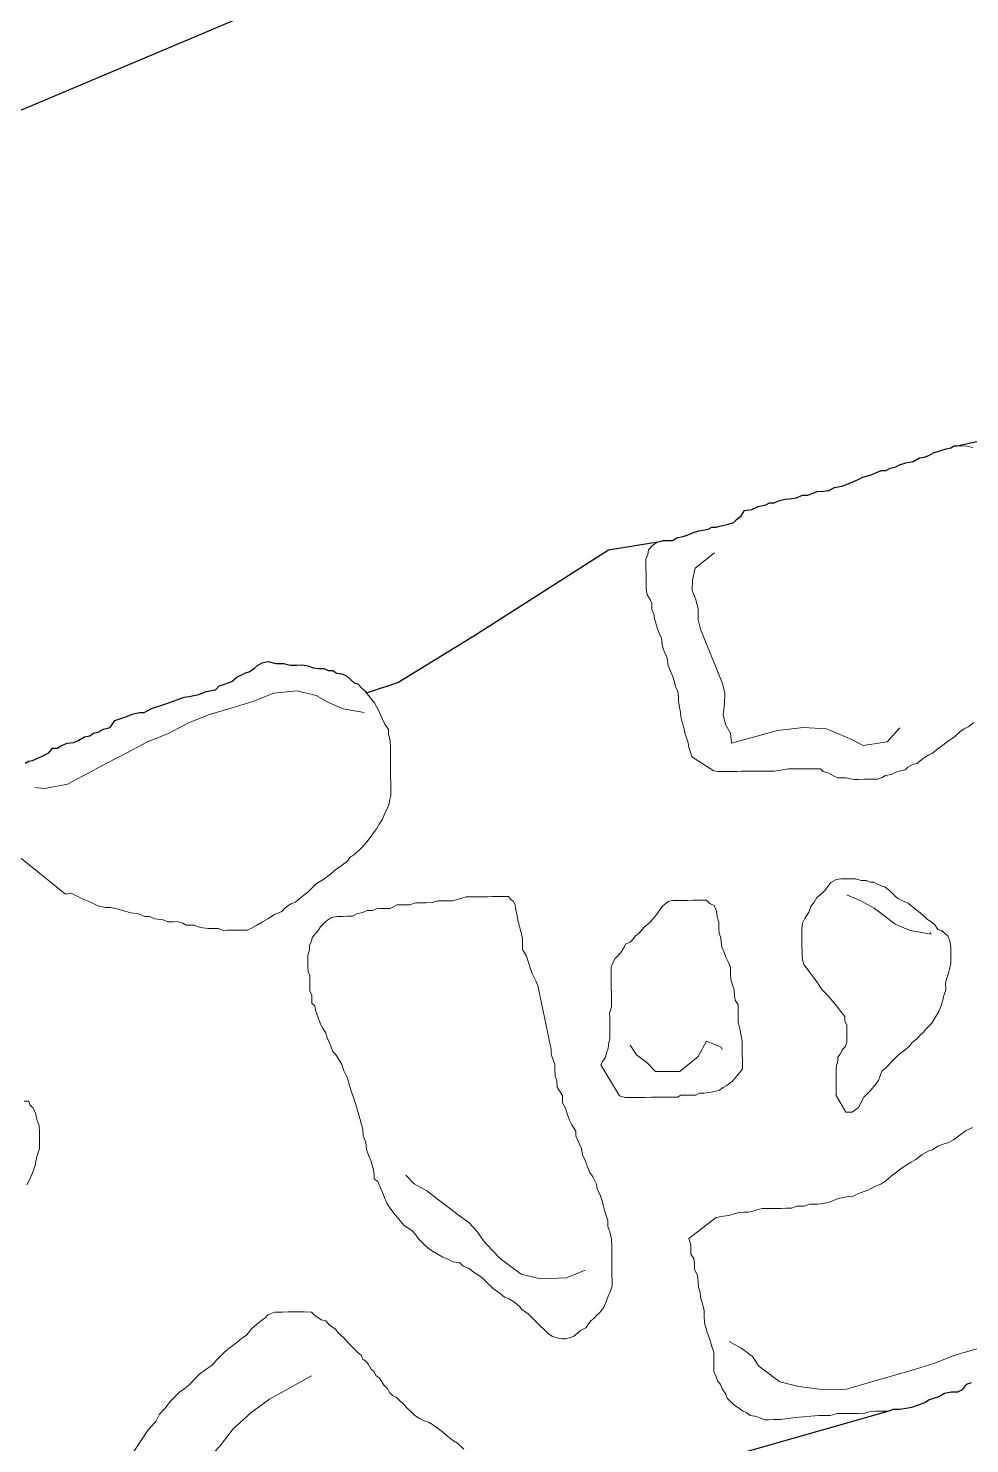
# Model space of a CAD drawing. Header units: millimetres. Extents: x -3113 to 15022, y -19591 to 4665.
# Drawn here: x 618 to 1166, y 1856 to 2680 of the extents above; entities that cross this region are included whole.
import ezdxf

# ---------------------------------------------------------------- set-up
doc = ezdxf.new("R2010")
doc.units = ezdxf.units.MM
doc.header["$XCLIPFRAME"] = 2
for name, color, linetype, lineweight in [('0A-detail', 7, 'Continuous', 18), ('0A-detail-detail', 7, 'Continuous', 13), ('0T-walltop', 7, 'Continuous', 30)]:
    doc.layers.add(name, color=color, linetype=linetype, lineweight=lineweight)
picture_1 = doc.add_image_def('image1.tif', size_in_pixel=(6668, 8809))

msp = doc.modelspace()

# ---------------------------------------------------------------- linework, layer by layer
at = {"layer": '0A-detail'}
for points in [[(1168.59, 2275.97), (1165.21, 2273.43), (1163.02, 2272.31), (1160.44, 2270.59), (1157.17, 2267.46), (1153.49, 2265.23), (1150.31, 2262.6), (1147.63, 2260.77), (1144.45, 2258.25), (1142.36, 2257.23), (1139.18, 2255), (1135.41, 2252.26), (1133.31, 2251.74), (1130.12, 2250.12), (1128.54, 2248.5), (1125.84, 2247.88), (1123.75, 2247.36), (1120.46, 2245.73), (1117.27, 2245.2), (1115.18, 2244.08), (1112.59, 2243.06), (1109.39, 2243.03), (1104.99, 2242.99), (1101.29, 2242.95), (1099.19, 2242.94), (1096.89, 2243.21), (1094.38, 2243.89), (1092.28, 2243.87), (1089.48, 2243.85), (1086.87, 2244.92), (1084.16, 2246.5), (1080.95, 2247.47), (1079.33, 2249.16), (1076.63, 2249.13), (1074.53, 2249.11), (1071.83, 2249.09), (1069.13, 2249.06), (1066.53, 2249.04), (1063.83, 2249.02), (1060.63, 2248.99), (1056.34, 2248.35), (1052.64, 2247.81), (1049.94, 2247.79), (1046.14, 2247.76), (1043.04, 2247.73), (1039.24, 2247.69), (1037.14, 2247.67), (1033.34, 2247.64), (1030.64, 2247.62), (1026.94, 2247.58), (1023.24, 2247.55), (1019.44, 2247.51), (1017.34, 2248), (1004.47, 2255.98), (1003.64, 2258.87), (1002.71, 2261.76), (1002.18, 2264.96), (1000.44, 2269.84), (1000.02, 2272.44), (998.88, 2276.23), (998.15, 2279.42), (997.83, 2282.02), (997.21, 2284.71), (996.67, 2288.41), (996.65, 2291.11), (996.22, 2294.01), (994.99, 2296.99), (993.85, 2301.78), (990.78, 2309.26), (990.04, 2313.55), (988.92, 2316.14), (987.8, 2318.83), (987.27, 2321.53), (986.74, 2325.32), (985.62, 2327.41), (984.49, 2330.6), (983.46, 2333.79), (982.74, 2336.29), (982.31, 2339.18), (981.19, 2341.77), (981.15, 2345.57), (980.14, 2347.66), (978.41, 2350.25), (977.88, 2353.54), (977.86, 2356.24), (977.83, 2358.84), (977.8, 2362.64), (977.77, 2365.84), (977.75, 2368.44), (977.72, 2371.14), (978.8, 2373.85), (979.17, 2376.55), (981.55, 2379.08), (984.04, 2380.8), (987.73, 2381.93), (990.53, 2381.96), (993.13, 2381.98), (995.81, 2383.51), (999.51, 2384.24), (1002.2, 2385.26), (1004.79, 2386.39), (1008.58, 2387.52), (1013.97, 2388.57), (1016.06, 2389.69), (1018.66, 2389.71), (1020.85, 2390.23), (1025.64, 2391.38), (1028.83, 2392.4), (1030.42, 2394.12), (1033.1, 2396.24), (1035.17, 2399.46), (1039.46, 2400), (1043.15, 2401.73), (1047.44, 2402.77), (1049.63, 2403.89), (1052.33, 2403.92), (1054.92, 2405.04), (1058.71, 2406.08), (1061.31, 2406.1), (1065.1, 2406.83), (1068.79, 2408.37), (1071.99, 2408.4), (1077.37, 2410.55), (1081.07, 2410.58), (1084.27, 2411.11), (1087.45, 2412.84), (1091.74, 2413.58), (1095.43, 2415.01), (1098.12, 2416.13), (1100.81, 2417.16), (1104, 2418.79), (1106.09, 2419.41), (1109.28, 2420.43), (1111.97, 2421.56), (1114.66, 2422.68), (1117.36, 2422.71), (1120.15, 2424.13), (1123.14, 2424.86), (1125.33, 2425.98), (1129.02, 2427.11), (1133.32, 2427.85), (1136.9, 2429.98), (1139.69, 2430.41), (1142.38, 2431.43), (1145.07, 2432.96), (1149.36, 2434.4), (1152.55, 2435.23), (1155.14, 2435.85), (1157.23, 2436.97), (1159.43, 2436.99), (1161.53, 2437.01), (1164.54, 2436.74), (1167.94, 2435.97)], [(616.38, 2252.47), (618.47, 2253.49), (620.67, 2254), (623.86, 2255.33), (627.04, 2256.76), (630.23, 2258.39), (632.3, 2261.11), (635, 2261.13), (637.29, 2262.56), (640.88, 2263.99), (644.57, 2264.42), (647.26, 2265.55), (650.95, 2267.68), (654.14, 2268.21), (656.23, 2269.93), (658.92, 2270.45), (662.11, 2272.08), (665.9, 2273.12), (668.56, 2277.14), (672.75, 2278.58), (676.04, 2279.71), (678.63, 2280.83), (682.92, 2281.87), (685.62, 2281.89), (689.9, 2284.13), (698.37, 2286.81), (702.66, 2288.45), (705.85, 2289.58), (709.04, 2290.71), (711.64, 2291.23), (717.53, 2292.28), (721.81, 2294.02), (727.2, 2295.07), (729.28, 2297.29), (732.47, 2298.42), (736.76, 2299.96), (739.93, 2302.69), (742.52, 2303.81), (744.71, 2304.93), (746.81, 2305.45), (749.99, 2307.58), (751.67, 2309.29), (754.46, 2310.72), (757.95, 2311.45), (762.36, 2310.39), (767.06, 2310.43), (770.87, 2309.47), (774.57, 2309.5), (777.77, 2309.53), (780.98, 2308.96), (784.19, 2307.89), (787.39, 2307.42), (790.19, 2307.44), (792.8, 2306.37), (795.5, 2306.39), (797.62, 2304.81), (800.82, 2304.34), (803.53, 2303.26), (805.65, 2301.18), (807.87, 2299.1), (809.97, 2298.52), (812.09, 2296.44), (814.31, 2294.26), (816.34, 2291.68), (819.67, 2287.41), (822.11, 2283.13), (823.95, 2278.85), (825.69, 2275.16), (827.91, 2271.98), (827.94, 2269.28), (828.97, 2265.49), (829.01, 2261.29), (829.04, 2258.09), (829.06, 2255.39), (829.09, 2252.69), (829.12, 2249.49), (829.14, 2247.39), (829.17, 2244.19), (829.19, 2240.99), (829.22, 2238.29), (829.24, 2235.59), (829.26, 2233.49), (828.78, 2231.29), (828.31, 2228.68), (827.23, 2225.97), (825.66, 2222.76), (824.49, 2219.75), (822.51, 2216.83), (820.94, 2214.12), (818.27, 2210.39), (816.1, 2207.67), (813.52, 2204.45), (810.75, 2201.82), (807.67, 2199.1), (805.49, 2197.48), (804.01, 2195.36), (801.13, 2193.14), (797.05, 2190.4), (793.38, 2187.17), (789.6, 2184.43), (785.92, 2182.3), (783.25, 2179.57), (781.17, 2177.45), (778.49, 2175.43), (775.71, 2173.3), (773.72, 2171.49), (771.03, 2170.46), (767.85, 2168.23), (765.77, 2166.11), (761.49, 2164.38), (757.71, 2161.74), (754.52, 2160.11), (751.24, 2158.08), (748.16, 2156.35), (745.57, 2155.23), (741.27, 2155.19), (736.97, 2155.15), (734.27, 2155.13), (731.67, 2155.11), (728.96, 2156.18), (726.76, 2156.16), (723.06, 2156.13), (719.85, 2156.6), (717.15, 2157.07), (715.04, 2158.16), (710.24, 2158.11), (708.13, 2159.19), (704.82, 2160.16), (702.72, 2160.14), (699.52, 2160.11), (696.81, 2161.19), (692.01, 2161.85), (688.79, 2163.22), (686.09, 2163.19), (682.38, 2164.76), (678.07, 2165.32), (673.76, 2166.38), (670.55, 2167.35), (666.34, 2168.41), (663.14, 2168.39), (658.74, 2169.45), (654.52, 2171.51), (650.2, 2173.27), (643.17, 2176.71), (639.97, 2176.18), (613.68, 2197.34)], [(615.96, 2055.65), (618.66, 2055.68), (619.18, 2053.58), (621.1, 2051.7), (622.53, 2048.81), (623.26, 2045.02), (624.69, 2041.33), (624.73, 2037.63), (624.76, 2034.43), (624.79, 2030.63), (624.81, 2027.93), (623.74, 2025.22), (622.77, 2022.01), (622.2, 2018.31), (620.64, 2013.99), (619.07, 2010.28), (617.5, 2007.07)], [(1167.07, 1891.74), (1164.08, 1890.91), (1161.71, 1887.79), (1159.02, 1886.36), (1155.32, 1886.33), (1151.52, 1885.69), (1148.24, 1883.76), (1145.05, 1882.64), (1142.56, 1881.91), (1140.07, 1880.09), (1135.59, 1878.65), (1132.4, 1877.52), (1129.2, 1876.89), (1125.51, 1876.36), (1121.71, 1876.32), (1119.12, 1875.3), (1115.82, 1875.27), (1111.62, 1875.23), (1108.42, 1875.2), (1105.23, 1874.08), (1100.93, 1874.04), (1095.53, 1873.99), (1089.13, 1873.93), (1084.94, 1872.79), (1081.74, 1872.76), (1078.44, 1872.73), (1064.55, 1871.61), (1060.25, 1870.97), (1056.06, 1870.43), (1052.26, 1870.4), (1049.06, 1870.37), (1046.96, 1870.35), (1044.25, 1871.42), (1041.04, 1872.39), (1038.34, 1872.87), (1036.22, 1874.55), (1034.21, 1875.23), (1031.9, 1877.11), (1028.68, 1879.18), (1027.06, 1880.87), (1024.94, 1882.95), (1024.32, 1885.14), (1022.19, 1888.32), (1021.07, 1890.91), (1019.45, 1893), (1018.43, 1895.79), (1017.3, 1898.38), (1017.27, 1902.18), (1017.24, 1905.28), (1017.2, 1909.68), (1016.07, 1912.87), (1015.03, 1917.06), (1013.3, 1921.35), (1011.75, 1926.63), (1011.71, 1930.93), (1011.68, 1934.13), (1010.54, 1938.42), (1009.41, 1941.61), (1009.39, 1944.31), (1008.26, 1947.5), (1008.23, 1950.2), (1007.7, 1954.4), (1006.07, 1957.68), (1006.04, 1960.88), (1005.61, 1964.08), (1003.88, 1966.66), (1003.86, 1968.86), (1003.84, 1972.06), (1002.7, 1975.75), (1018.59, 1988.1), (1022.88, 1988.83), (1026.08, 1989.16), (1029.77, 1990.4), (1031.97, 1991.02), (1034.67, 1991.04), (1037.27, 1991.06), (1039.46, 1991.58), (1041.56, 1992.2), (1045.35, 1993.24), (1048.55, 1993.27), (1051.15, 1993.29), (1053.85, 1993.31), (1056.55, 1993.34), (1059.25, 1993.36), (1062.45, 1993.39), (1065.64, 1994.52), (1069.83, 1994.56), (1073.12, 1995.69), (1077.82, 1995.73), (1081.62, 1996.27), (1084.31, 1996.89), (1087.01, 1997.92), (1089.6, 1999.04), (1092.79, 1999.57), (1095.48, 2000.19), (1098.38, 2000.52), (1102.37, 2002.35), (1107.15, 2004), (1110.93, 2006.13), (1114.42, 2007.46), (1117.3, 2009.39), (1120.48, 2012.12), (1123.66, 2014.35), (1126.83, 2016.98), (1129.52, 2018.6), (1132.21, 2020.23), (1134.89, 2021.85), (1138.57, 2024.58), (1142.35, 2026.72), (1144.44, 2027.34), (1147.62, 2029.47), (1150.81, 2030.59), (1154, 2031.72), (1156.69, 2033.25), (1160.36, 2035.98), (1164.04, 2038.71), (1167.82, 2040.35)], [(658.8, 1820.33), (687.7, 1863.9), (689.38, 1866.01), (692.55, 1869.24), (694.61, 1873.56), (697.79, 1876.79), (700.95, 1881.12), (703.13, 1883.24), (706.3, 1886.46), (708.88, 1888.09), (712.06, 1890.82), (715.23, 1894.05), (717.91, 1896.77), (721.58, 1899.5), (725.36, 1902.14), (727.53, 1904.86), (729.22, 1906.37), (731.7, 1908.8), (734.37, 1911.32), (738.15, 1914.05), (740.24, 1915.67), (741.82, 1917.29), (745, 1919.42), (746.59, 1921.13), (748.17, 1923.25), (751.34, 1925.87), (754.02, 1928.1), (756.11, 1929.72), (757.69, 1931.33), (761.48, 1932.97), (764.08, 1932.99), (766.28, 1933.01), (769.48, 1933.04), (771.58, 1933.06), (774.78, 1933.09), (779.08, 1933.13), (783.08, 1932.86), (785, 1931.08), (788.72, 1928.41), (791.43, 1927.94), (793.65, 1925.46), (796.87, 1923.29), (798.99, 1920.51), (801.61, 1918.33), (804.85, 1914.66), (807.57, 1911.98), (810.2, 1909.21), (811.91, 1907.82), (813.03, 1905.63), (814.84, 1904.25), (816.26, 1902.46), (817.88, 1899.78), (819.5, 1898.19), (820.62, 1896.1), (822.73, 1894.52), (825.47, 1890.24), (827.08, 1888.66), (828.71, 1885.97), (830.32, 1884.39), (832.43, 1883.41), (834.05, 1881.72), (836.77, 1879.15), (838.99, 1876.97), (841.11, 1874.88), (843.23, 1872.8), (845.94, 1871.13), (848.66, 1869.65), (851.16, 1868.98), (853.48, 1867.5), (856.49, 1865.42), (859.41, 1863.25), (862.24, 1860.78), (865.26, 1858.5), (867.98, 1856.63), (871.71, 1853.26)]]:
    msp.add_lwpolyline(points, dxfattribs=at)
for points in [[(1094.04, 2049.28), (1088.55, 2058.93), (1088.52, 2063.13), (1088.49, 2065.83), (1088.47, 2067.93), (1088.45, 2070.13), (1088.43, 2072.23), (1088.4, 2075.43), (1089.47, 2079.24), (1089.45, 2081.34), (1090.83, 2083.15), (1092.01, 2085.66), (1093.7, 2087.28), (1094.67, 2089.99), (1094.64, 2093.19), (1094.62, 2095.79), (1094.6, 2097.99), (1094.58, 2100.09), (1093.56, 2102.18), (1093.54, 2104.88), (1090.91, 2108.06), (1088.78, 2110.94), (1086.26, 2113.81), (1083.73, 2117.09), (1080.5, 2120.26), (1078.88, 2122.35), (1077.25, 2125.13), (1075.63, 2127.22), (1073.41, 2130.4), (1069.66, 2135.16), (1069.14, 2137.26), (1068.62, 2139.95), (1068.59, 2142.65), (1068.56, 2146.35), (1068.53, 2150.05), (1068.51, 2152.25), (1068.47, 2156.05), (1068.94, 2159.26), (1070.52, 2162.47), (1072.59, 2165.69), (1073.66, 2168.9), (1075.73, 2171.52), (1077.31, 2174.23), (1079.99, 2176.36), (1082.17, 2178.58), (1083.65, 2180.69), (1085.33, 2182.91), (1088.51, 2184.74), (1091.11, 2185.06), (1093.81, 2185.08), (1097.01, 2185.11), (1099.71, 2185.14), (1102.92, 2184.17), (1106.12, 2184.2), (1108.23, 2183.12), (1110.43, 2183.13), (1112.54, 2182.05), (1114.65, 2180.97), (1116.85, 2180.49), (1119.88, 2177.82), (1122.4, 2175.34), (1124.42, 2173.66), (1127.13, 2172.19), (1130.34, 2171.01), (1132.86, 2168.74), (1135.68, 2166.56), (1138.4, 2164.59), (1141.63, 2161.42), (1143.64, 2160.23), (1145.86, 2158.25), (1147.58, 2155.67), (1149.69, 2155.09), (1151.3, 2153.6), (1153.41, 2151.92), (1154.54, 2148.73), (1155.18, 2145.04), (1155.21, 2141.84), (1155.22, 2139.74), (1155.26, 2135.94), (1154.2, 2131.63), (1152.16, 2124.71), (1152.2, 2120.41), (1151.13, 2117.2), (1150.55, 2114.5), (1149.39, 2110.78), (1148.02, 2107.57), (1146.34, 2104.86), (1144.17, 2101.14), (1141.1, 2097.91), (1139.02, 2095.69), (1137.44, 2094.08), (1135.26, 2091.86), (1132.58, 2089.73), (1131.1, 2087.62), (1128.42, 2085.39), (1124.74, 2082.76), (1121.96, 2080.04), (1117.31, 2075.19), (1115.13, 2073.07), (1113.08, 2067.65), (1108.82, 2062.32), (1104.56, 2057.98), (1101.42, 2052.05), (1097.74, 2049.31)], [(914.77, 2123.06), (922.6, 2085.73), (922.63, 2083.03), (923.76, 2079.84), (924.78, 2077.15), (924.81, 2073.95), (924.84, 2070.25), (925.97, 2067.56), (926, 2063.86), (929.25, 2058.99), (929.28, 2054.79), (930.91, 2051.6), (931.94, 2048.31), (933.28, 2044.63), (934.7, 2041.94), (936.93, 2038.26), (936.96, 2035.56), (939.1, 2030.78), (940.23, 2028.09), (940.76, 2024.39), (942.39, 2021.21), (943.52, 2018.02), (945.15, 2014.23), (946.78, 2011.65), (948.91, 2007.37), (949.44, 2004.67), (951.17, 2000.99), (952.3, 1997.8), (953.35, 1992.91), (955.61, 1986.03), (955.64, 1982.83), (956.67, 1979.63), (957.8, 1975.34), (957.84, 1971.05), (957.88, 1966.85), (957.91, 1964.15), (957.94, 1960.35), (957.97, 1957.25), (957.99, 1954.55), (958.03, 1950.85), (958.05, 1948.05), (956.98, 1944.84), (956, 1942.73), (954.92, 1940.12), (953.16, 1935.8), (950.99, 1932.78), (948.9, 1931.06), (947.52, 1929.35), (945.73, 1927.83), (944.35, 1926.12), (942.77, 1923.91), (939.58, 1922.28), (938, 1920.66), (935.51, 1918.84), (931.03, 1917.4), (928.93, 1917.38), (926.62, 1917.76), (923.42, 1918.73), (920.9, 1920.51), (918.68, 1922.69), (915.96, 1925.26), (913.33, 1927.94), (911.72, 1929.53), (908.99, 1932.2), (905.77, 1934.27), (904.36, 1936.06), (901.44, 1938.53), (898.22, 1940.6), (895.51, 1941.68), (892.89, 1943.76), (889.06, 1946.42), (884.22, 1951.18), (882.1, 1953.36), (877.78, 1955.92), (874.55, 1958.59), (871.34, 1959.66), (869.22, 1961.74), (865.42, 1962.21), (862.7, 1963.78), (859.5, 1964.85), (855.78, 1967.02), (853.56, 1968.5), (850.95, 1970.18), (848.73, 1972.26), (847.11, 1973.84), (845.5, 1975.43), (843.88, 1978.01), (841.76, 1980.19), (836.93, 1983.55), (833.99, 1987.12), (831.16, 1990.3), (829.34, 1992.88), (827.21, 1996.06), (824.97, 2000.94), (823.94, 2003.53), (822.82, 2006.22), (821.69, 2008.91), (819.58, 2010.5), (819.56, 2013.1), (819.13, 2015.79), (817.68, 2021.18), (816.25, 2024.37), (815.13, 2027.56), (814.69, 2031.85), (813.25, 2035.44), (812.92, 2039.34), (811.78, 2043.53), (810.64, 2047.82), (809.61, 2051.01), (808.99, 2053.7), (807.35, 2058.49), (806.22, 2061.68), (805.19, 2064.87), (804.05, 2069.16), (801.91, 2073.44), (800.78, 2077.13), (797.53, 2082.4), (795.4, 2085.08), (794.28, 2087.77), (793.16, 2090.46), (792.14, 2092.55), (791.51, 2095.24), (789.89, 2097.83), (788.26, 2100.52), (787.03, 2104.3), (785.49, 2108.59), (784.97, 2111.19), (783.35, 2112.77), (783.33, 2115.47), (783.31, 2117.57), (782.19, 2119.66), (782.17, 2121.86), (782.14, 2125.06), (782.11, 2128.86), (781.09, 2130.95), (781.06, 2134.15), (781.03, 2137.35), (781, 2140.55), (781.97, 2143.76), (781.95, 2146.46), (783.03, 2148.57), (783.51, 2150.77), (785.09, 2152.89), (786.68, 2154.5), (788.25, 2157.22), (790.43, 2159.34), (791.82, 2160.65), (794.7, 2162.58), (797.9, 2163.21), (801.1, 2163.23), (803.7, 2163.26), (806.9, 2163.29), (809.58, 2164.71), (812.78, 2165.44), (815.47, 2166.56), (818.67, 2166.59), (820.76, 2167.71), (822.96, 2167.73), (826.16, 2167.76), (828.86, 2167.79), (833.04, 2169.92), (836.84, 2169.96), (840.04, 2169.99), (843.73, 2171.12), (846.93, 2171.15), (849.63, 2171.17), (853.33, 2171.21), (856.62, 2172.24), (859.22, 2172.26), (861.92, 2172.29), (865.12, 2172.31), (869.41, 2173.45), (873.1, 2174.59), (875.8, 2174.61), (878.5, 2174.64), (880.6, 2174.65), (883.3, 2174.68), (885.9, 2174.7), (888.1, 2174.72), (890.2, 2174.74), (892.4, 2174.76), (894.5, 2174.78), (897.7, 2174.81), (899.01, 2173.32), (900.42, 2172.13), (901.54, 2169.94), (902.07, 2166.75), (902.59, 2164.65), (903.01, 2161.96), (903.74, 2158.76), (905.19, 2153.88), (905.92, 2150.28), (905.95, 2147.08), (905.98, 2143.88), (908.21, 2140.1), (909.34, 2136.41), (910.37, 2133.22), (911.5, 2129.93), (913.64, 2125.75)], [(1008.42, 2172.61), (1012.72, 2172.65), (1015.34, 2170.47), (1017.45, 2169.49), (1018.78, 2166.2), (1019.21, 2163.01), (1020.24, 2159.82), (1020.27, 2156.12), (1020.3, 2153.42), (1021.42, 2150.73), (1021.44, 2148.13), (1021.87, 2145.23), (1023.09, 2142.74), (1024.22, 2139.55), (1025.85, 2136.37), (1026.97, 2133.68), (1026.99, 2131.58), (1027.02, 2128.88), (1027.35, 2125.68), (1029.19, 2120.4), (1029.22, 2117.2), (1029.75, 2114.5), (1031.37, 2111.82), (1031.4, 2108.62), (1031.44, 2104.32), (1031.46, 2101.62), (1032.61, 2096.93), (1033.14, 2093.63), (1033.77, 2090.44), (1033.79, 2087.74), (1033.81, 2085.14), (1033.83, 2083.04), (1033.87, 2079.24), (1033.89, 2077.04), (1033.91, 2074.44), (1032.43, 2072.32), (1030.15, 2069.6), (1028.07, 2067.38), (1024.9, 2064.76), (1022.71, 2063.64), (1020.62, 2062.02), (1018.43, 2061.5), (1015.03, 2060.67), (1011.54, 2060.33), (1008.84, 2060.31), (1006.75, 2059.19), (1004.05, 2059.17), (1000.85, 2059.14), (998.15, 2059.11), (996.06, 2058.09), (992.86, 2058.07), (990.16, 2058.04), (986.96, 2058.01), (984.26, 2057.99), (981.06, 2057.96), (977.36, 2057.93), (973.06, 2057.89), (969.36, 2057.85), (965.66, 2057.82), (962.35, 2058.79), (951.58, 2076.89), (952.57, 2079), (954.15, 2081.22), (954.72, 2083.82), (955.7, 2086.53), (956.17, 2089.73), (956.74, 2092.44), (956.73, 2094.54), (956.71, 2096.74), (956.67, 2100.44), (956.64, 2104.14), (956.61, 2106.84), (957.68, 2110.65), (957.66, 2112.75), (957.63, 2116.55), (957.61, 2118.65), (957.58, 2121.25), (957.56, 2123.45), (957.53, 2127.15), (957.5, 2130.45), (957.47, 2133.65), (958.45, 2136.26), (959.93, 2138.67), (961.11, 2140.08), (963.09, 2142.2), (964.87, 2144.92), (965.85, 2147.02), (968.54, 2148.15), (970.13, 2149.76), (971.71, 2151.98), (973.79, 2153.5), (976.46, 2156.72), (980.13, 2159.95), (983.5, 2163.79), (985.48, 2166.4), (987.45, 2169.22), (990.73, 2171.85), (993.42, 2172.48), (996.12, 2172.5), (998.22, 2172.52), (1002.02, 2172.55), (1005.22, 2172.58)]]:
    msp.add_lwpolyline(points, close=True, dxfattribs=at)
at = {"layer": '0A-detail-detail'}
for points in [[(1017.67, 2374.8), (1006.41, 2365.86), (1004.78, 2359.06), (1004.66, 2352.88), (1006.79, 2347.61), (1008.17, 2342.04), (1008.05, 2335.86), (1009.43, 2330.29), (1022.24, 2298.68), (1023.62, 2293.1), (1023.5, 2286.92), (1022.62, 2280.43), (1024, 2274.86), (1026.89, 2269.9), (1027.52, 2264.02), (1054.31, 2271.37), (1069.38, 2273.09), (1082.79, 2272.39), (1090.19, 2269.26), (1097.59, 2266.12), (1104.24, 2262.68), (1118.24, 2264.85), (1125.44, 2273.02)], [(813.8, 2281.88), (801.61, 2284.02), (793.06, 2287.64), (785.74, 2291.76), (774.76, 2294.39), (761.13, 2293.12), (748.97, 2288.19), (736.31, 2284.48), (723.66, 2280.77), (711.5, 2275.85), (699.84, 2269.71), (687.68, 2264.78), (676.01, 2258.64), (664.35, 2252.5), (641.02, 2240.21), (627.87, 2237.72), (622.02, 2238.19)], [(1094.62, 2175.74), (1103.21, 2172.1), (1110.58, 2167.97), (1116.72, 2163.34), (1122.87, 2158.71), (1131.46, 2155.07), (1143.71, 2152.91), (1143.22, 2154.14)], [(968.65, 2088.28), (972.33, 2082.69), (978.44, 2078.09), (983.34, 2072.99), (997.47, 2073.05), (1008.15, 2081.62), (1012.98, 2090.66), (1021.52, 2087.04), (1022.02, 2085.82)], [(837.93, 2012.67), (842.82, 2007.57), (850.15, 2003.46), (856.26, 1998.85), (862.37, 1994.25), (868.48, 1989.64), (874.59, 1985.04), (879.49, 1979.94), (883.17, 1974.35), (888.07, 1969.25), (892.96, 1964.16), (899.07, 1959.55), (905.18, 1954.95), (916.16, 1952.31), (931.51, 1952.86), (942.45, 1957.29)], [(1026.23, 1915.95), (1033.6, 1911.81), (1039.75, 1907.18), (1043.45, 1901.56), (1049.59, 1896.93), (1055.74, 1892.3), (1066.77, 1889.65), (1080.25, 1887.99), (1094.46, 1888.05), (1107.18, 1891.78), (1119.9, 1895.51), (1132.62, 1899.24), (1145.34, 1902.97), (1157.57, 1907.92), (1170.29, 1911.65)], [(783.17, 1895.88), (770.9, 1889.14), (758.62, 1882.4), (747.72, 1874.45), (737.43, 1864.98), (730.48, 1855.99), (722.01, 1846.37), (714.3, 1837.07), (710.39, 1829.3), (707.23, 1821.84), (702.56, 1813.76), (698.64, 1805.99), (694.73, 1798.22), (690.81, 1790.46), (683.86, 1781.46), (672.82, 1771.68), (664.93, 1769.37)]]:
    msp.add_lwpolyline(points, dxfattribs=at)
at = {"layer": '0T-walltop'}
for points in [[(616.38, 2252.47), (618.47, 2253.49), (620.67, 2254), (623.86, 2255.33), (627.04, 2256.76), (630.23, 2258.39), (632.3, 2261.11), (635, 2261.13), (637.29, 2262.56), (640.88, 2263.99), (644.57, 2264.42), (647.26, 2265.55), (650.95, 2267.68), (654.14, 2268.21), (656.23, 2269.93), (658.92, 2270.45), (662.11, 2272.08), (665.9, 2273.12), (668.56, 2277.14), (672.75, 2278.58), (676.04, 2279.71), (678.63, 2280.83), (682.92, 2281.87), (685.62, 2281.89), (689.9, 2284.13), (698.37, 2286.81), (702.66, 2288.45), (705.85, 2289.58), (709.04, 2290.71), (711.64, 2291.23), (717.53, 2292.28), (721.81, 2294.02), (727.2, 2295.07), (729.28, 2297.29), (732.47, 2298.42), (736.76, 2299.96), (739.93, 2302.69), (742.52, 2303.81), (744.71, 2304.93), (746.81, 2305.45), (749.99, 2307.58), (751.67, 2309.29), (754.46, 2310.72), (757.95, 2311.45), (762.36, 2310.39), (767.06, 2310.43), (770.87, 2309.47), (774.57, 2309.5), (777.77, 2309.53), (780.98, 2308.96), (784.19, 2307.89), (787.39, 2307.42), (790.19, 2307.44), (792.8, 2306.37), (795.5, 2306.39), (797.62, 2304.81), (800.82, 2304.34), (803.53, 2303.26), (805.65, 2301.18), (807.87, 2299.1), (809.97, 2298.52), (812.09, 2296.44), (814.31, 2294.26), (815.08, 2293.28), (833.29, 2299.35), (877.51, 2326.42), (955.92, 2376.46), (985.88, 2381.37), (987.73, 2381.93), (990.53, 2381.96), (993.13, 2381.98), (995.81, 2383.51), (999.51, 2384.24), (1002.2, 2385.26), (1004.79, 2386.39), (1008.58, 2387.52), (1013.97, 2388.57), (1016.06, 2389.69), (1018.66, 2389.71), (1020.85, 2390.23), (1025.64, 2391.38), (1028.83, 2392.4), (1030.42, 2394.12), (1033.1, 2396.24), (1035.17, 2399.46), (1039.46, 2400), (1043.15, 2401.73), (1047.44, 2402.77), (1049.63, 2403.89), (1052.33, 2403.92), (1054.92, 2405.04), (1058.71, 2406.08), (1061.31, 2406.1), (1065.1, 2406.83), (1068.79, 2408.37), (1071.99, 2408.4), (1077.37, 2410.55), (1081.07, 2410.58), (1084.27, 2411.11), (1087.45, 2412.84), (1091.74, 2413.58), (1095.43, 2415.01), (1098.12, 2416.13), (1100.81, 2417.16), (1104, 2418.79), (1106.09, 2419.41), (1109.28, 2420.43), (1111.97, 2421.56), (1114.66, 2422.68), (1117.36, 2422.71), (1120.15, 2424.13), (1123.14, 2424.86), (1125.33, 2425.98), (1129.02, 2427.11), (1133.32, 2427.85), (1136.9, 2429.98), (1139.69, 2430.41), (1142.38, 2431.43), (1145.07, 2432.96), (1149.36, 2434.4), (1152.55, 2435.23), (1155.14, 2435.85), (1157.23, 2436.97), (1158.8, 2436.98), (1214.43, 2449.19)], [(1167.07, 1891.74), (1164.08, 1890.91), (1161.71, 1887.79), (1159.02, 1886.36), (1155.32, 1886.33), (1151.52, 1885.69), (1148.24, 1883.76), (1145.05, 1882.64), (1142.56, 1881.91), (1140.07, 1880.09), (1135.59, 1878.65), (1132.4, 1877.52), (1129.2, 1876.89), (1125.51, 1876.36), (1121.71, 1876.32), (1119.12, 1875.3), (886.36, 1808.99)]]:
    msp.add_lwpolyline(points, dxfattribs=at)

# ---------------------------------------------------------------- pictures from other files: only their frames are drawn
image = msp.add_image(picture_1, insert=(4548.77, 3178.52), size_in_units=(6666.97, 8807.64), rotation=-180)
image.set_boundary_path([(2179.183, 8808.5), (-0.5, 3859.024), (791.069, 3508.694), (-0.5, 1607.599), (-0.5, 1607.599), (3674.987, -0.5), (6667.5, 6386.38), (6667.5, 7108.85), (2641.037, 8808.5), (2179.183, 8808.5)])

doc.saveas('drawing.dxf')
